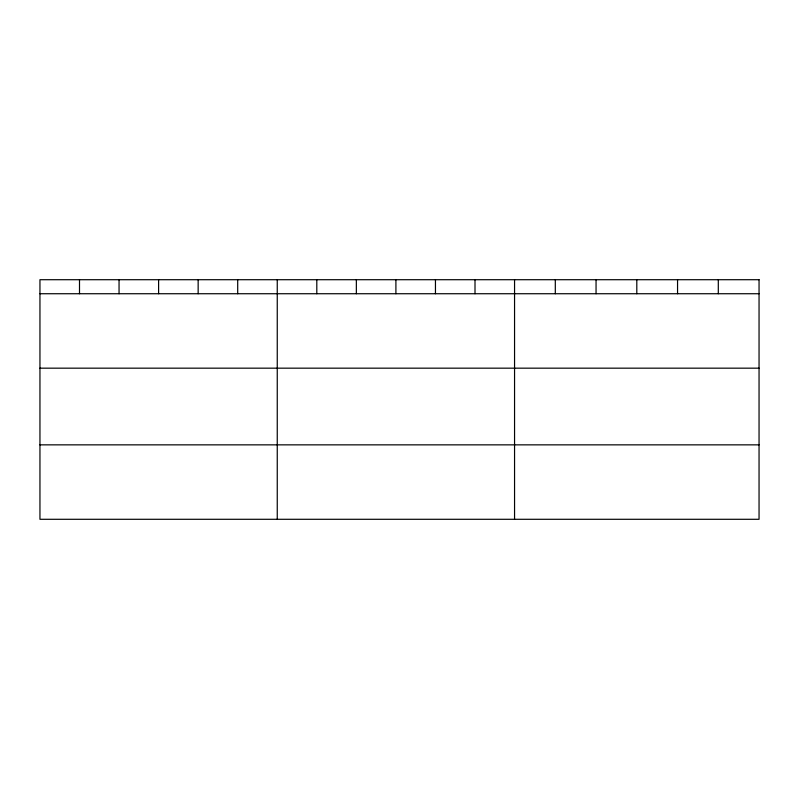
<?xml version="1.0" encoding="UTF-8"?>
<svg xmlns="http://www.w3.org/2000/svg" width="799" height="799" viewBox="0 0 799 799"><rect width="100%" height="100%" fill="white"/><g stroke="black" fill="none" stroke-linecap="round" stroke-linejoin="round"><path stroke-width="1.2" d="M39.95 293.732L759.05 293.732M39.95 368.169L759.05 368.169M39.95 444.853L759.05 444.853M718.301 279.71L718.301 293.732M677.552 279.71L677.552 293.732M636.803 279.71L636.803 293.732M596.054 279.71L596.054 293.732M555.305 279.71L555.305 293.732M514.556 279.71L514.556 519.29M475.006 279.71L475.006 293.732M435.455 279.71L435.455 293.732M395.904 279.71L395.904 293.732M356.354 279.71L356.354 293.732M316.803 279.71L316.803 293.732M277.253 279.71L277.253 519.29M237.703 279.71L237.703 293.732M198.152 279.71L198.152 293.732M158.602 279.71L158.602 293.732M119.051 279.71L119.051 293.732M79.501 279.71L79.501 293.732M759.05 279.71L39.95 279.71L39.95 519.29L759.05 519.29L759.05 279.71"/></g></svg>
